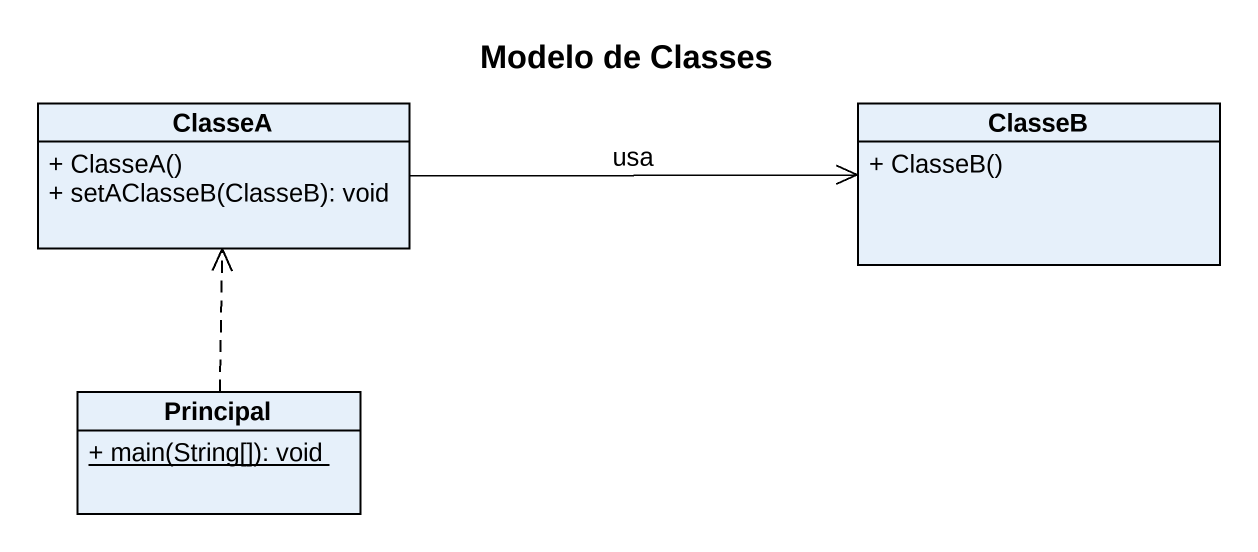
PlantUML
@startuml
title Modelo de Classes
hide circle
hide empty members
skinparam classAttributeIconSize 0
class ClasseA {
  + ClasseA()
  + setAClasseB(ClasseB): void
}
class ClasseB {
  + ClasseB()
}
class Principal {
  {static} + main(String[]): void
}
ClasseA -right-> ClasseB : usa
Principal .up.> ClasseA
@enduml
